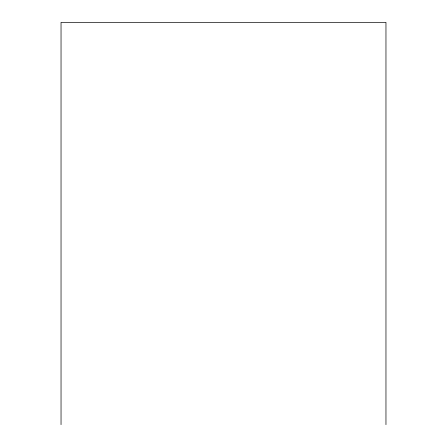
<?xml version="1.0" encoding="UTF-8"?>
<svg xmlns="http://www.w3.org/2000/svg" width="447" height="447" viewBox="0 0 447 447"><rect width="100%" height="100%" fill="white"/><g stroke="black" fill="none" stroke-linecap="round" stroke-linejoin="round"><path stroke-width="0.67" d="M385.962 424.65L385.962 22.35L61.038 22.35L61.038 424.65"/></g></svg>
